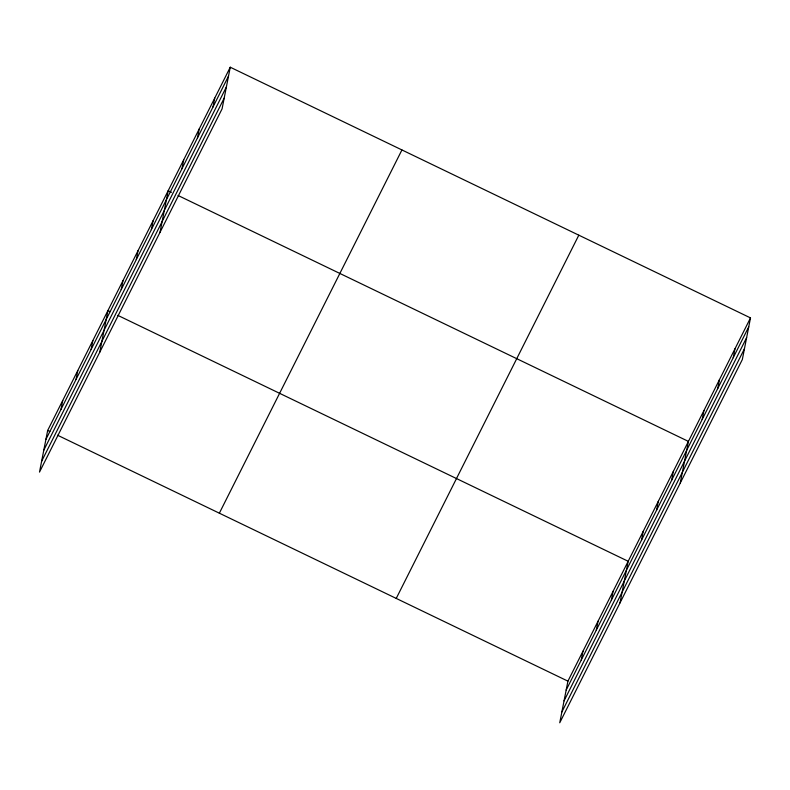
<?xml version="1.0" encoding="UTF-8"?>
<svg xmlns="http://www.w3.org/2000/svg" width="790" height="790" viewBox="0 0 790 790"><rect width="100%" height="100%" fill="white"/><g stroke="black" fill="none" stroke-linecap="round" stroke-linejoin="round"><path stroke-width="1.19" d="M230.255 67.219L47.667 430.461L39.5 472.094L222.079 108.852L230.255 67.219L750.5 317.906L742.333 359.539L559.745 722.781L567.921 681.148L750.5 317.906M60.978 409.427L62.736 400.49M76.038 379.467L77.795 370.53M91.107 349.496L92.855 340.559M99.757 352.222L107.924 310.589L110.126 311.655M121.226 289.565L122.983 280.628M136.295 259.594L138.043 250.657M151.354 229.633L153.112 220.686M160.005 232.359L168.171 190.726L171.479 192.316M181.937 168.784L183.695 159.847M197.461 137.914L199.208 128.968M212.974 107.035L214.732 98.098M581.223 660.114L582.981 651.177M596.292 630.153L598.04 621.207M611.351 600.183L613.109 591.246M620.002 602.908L628.168 561.275L117.829 315.368M641.48 540.251L643.228 531.305M656.539 510.281L658.297 501.344M671.609 480.31L673.356 471.373M680.249 483.046L688.426 441.403L178.076 195.495M702.192 419.47L703.939 410.533M717.705 388.591L719.463 379.654M733.229 357.722L734.976 348.785M45.919 439.398L228.498 76.156M43.796 450.191L226.384 86.949M41.613 461.301L224.202 98.069M219.353 513.184L401.932 149.952M396.234 598.415L578.813 235.183M566.163 690.085L748.742 326.843M564.05 700.868L746.629 337.636M561.868 711.988L744.447 348.746M47.667 430.461L49.869 431.518M57.571 435.231L567.921 681.148"/></g></svg>
